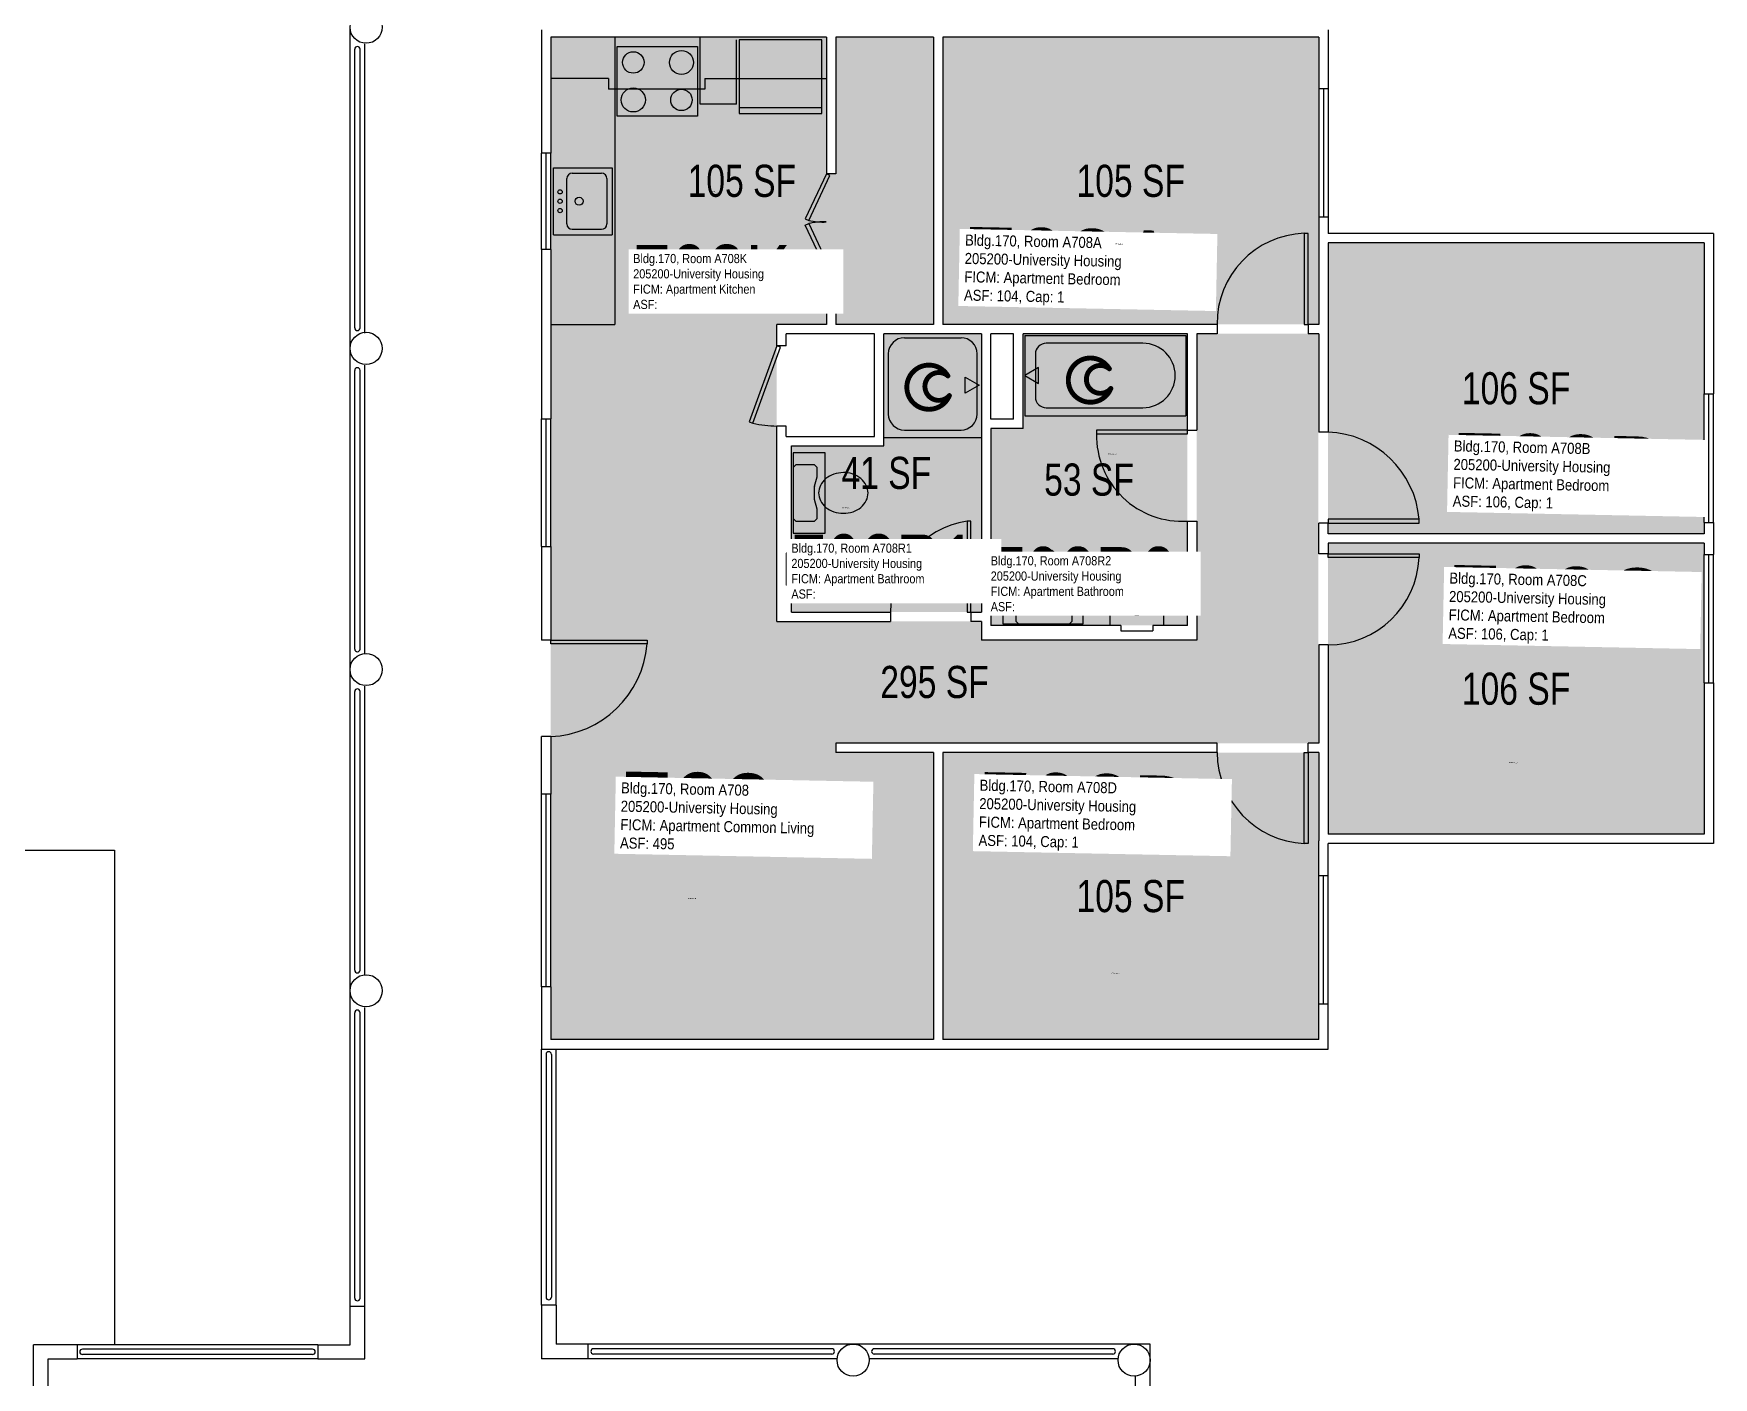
# Model space of a CAD drawing. Header units: inches. Extents: x -90 to 2436, y -85 to 1674.
# Drawn here: x 1784 to 2412, y 320 to 822 of the extents above; entities that cross this region are included whole.
import ezdxf
from ezdxf.enums import TextEntityAlignment as Align

# ---------------------------------------------------------------- set-up
doc = ezdxf.new("R2010")
doc.units = ezdxf.units.IN
doc.header["$LTSCALE"] = 10
doc.header["$MEASUREMENT"] = 0
doc.layers.get('0').update_dxf_attribs({"linetype": 'CONTINUOUS'})
for name, color, linetype in [('A-COLS', 5, 'CONTINUOUS'), ('A-DOOR', 2, 'CONTINUOUS'), ('A-FLOR', 3, 'CONTINUOUS'), ('A-GLAZ', 1, 'CONTINUOUS'), ('A-IDEN-ICON', 4, 'CONTINUOUS'), ('A-IDEN-RNUM', 7, 'CONTINUOUS'), ('A-IDEN-SNUM', 4, 'CONTINUOUS'), ('A-IDEN-VNUM', 4, 'CONTINUOUS'), ('A-ROOF', 2, 'CONTINUOUS'), ('A-WALL', 5, 'CONTINUOUS'), ('AREA-TEXT', 3, 'CONTINUOUS'), ('Rooms-Category-Color', 7, 'CONTINUOUS'), ('Rooms-College-Color', 7, 'CONTINUOUS'), ('Rooms-Department-Color', 7, 'CONTINUOUS'), ('Rooms-Division-Color', 7, 'CONTINUOUS'), ('Rooms-Information', 7, 'CONTINUOUS')]:
    doc.layers.add(name, color=color, linetype=linetype)
doc.styles.add('CP_AREA', font='arial.ttf', dxfattribs={"height": 15})
doc.styles.add('CP_ROOMSNUMBER', font='arial.ttf', dxfattribs={"height": 1})
doc.styles.add('CP_ROOMVNUMBER', font='arial.ttf', dxfattribs={"width": 0.85, "height": 0.075})

# ---------------------------------------------------------------- blocks, each defined once
blk = doc.blocks.new('CPBATH')
at = {"color": 0, "linetype": 'ByBlock', "const_width": 0.0127}
for points in [[(0.0571, 0.0168, 0.861492), (-0.0551, 0, 1)], [(-0.0551, 0, 0.726902), (0.0487, -0.0337, 1)], [(0.0571, 0.0168, 0.729002), (-0.0084, -0.0042, 1)], [(-0.0084, -0.0042, 0.609468), (0.0487, -0.0337, 1)]]:
    blk.add_lwpolyline(points, format="xyb", dxfattribs=at)
at = {"color": 0, "linetype": 'ByBlock', "const_width": 0.00637}
for points in [[(0.0544, 0.0152, 1), (0.0599, 0.0184, 1)], [(0.0459, -0.0353, 1), (0.0515, -0.0321, 1)]]:
    blk.add_lwpolyline(points, format="xyb", close=True, dxfattribs=at)

msp = doc.modelspace()

# ---------------------------------------------------------------- hatches: boundary and pattern name
at = {"layer": 'Rooms-Category-Color', "true_color": 0x728ef3}
for points in [[(2080.41, 713.35), (1977.41, 713.35), (1977.41, 820.6), (2080.41, 820.6), (2080.49, 769.6), (2083.99, 769.6), (2083.91, 820.6), (2120.41, 820.6), (2120.49, 713.35), (2083.99, 713.35), (2083.91, 733.6), (2080.49, 733.6)], [(2123.99, 713.35), (2123.99, 820.6), (2264.49, 820.6), (2264.49, 713.35)], [(2267.99, 635.1), (2267.99, 743.85), (2408.49, 743.85), (2408.49, 635.1)], [(2264.41, 709.85), (2264.41, 556.85), (2083.91, 556.85), (2083.91, 553.35), (2120.41, 553.35), (2120.41, 446.1), (1977.41, 446.1), (1977.41, 713.35), (2061.91, 713.35), (2061.91, 602.35), (2138.41, 602.35), (2138.41, 595.35), (2218.91, 595.35), (2218.91, 709.85)], [(2067.49, 667.98), (2101.99, 667.98), (2101.99, 709.85), (2138.41, 709.85), (2138.41, 605.85), (2067.41, 605.85)], [(2215.41, 709.85), (2215.41, 600.85), (2141.91, 600.85), (2141.99, 674.48), (2153.99, 674.48), (2153.99, 709.85)], [(2267.99, 522.85), (2267.99, 631.6), (2408.49, 631.6), (2408.49, 522.85)], [(2123.99, 446.1), (2123.99, 553.35), (2264.49, 553.35), (2264.49, 446.1)]]:
    msp.add_hatch(color=171, dxfattribs=at).paths.add_polyline_path(points)
at = {"layer": 'Rooms-College-Color', "true_color": 0xadadad}
for points in [[(2080.41, 713.35), (1977.41, 713.35), (1977.41, 820.6), (2080.41, 820.6), (2080.49, 769.6), (2083.99, 769.6), (2083.91, 820.6), (2120.41, 820.6), (2120.49, 713.35), (2083.99, 713.35), (2083.91, 733.6), (2080.49, 733.6)], [(2123.99, 713.35), (2123.99, 820.6), (2264.49, 820.6), (2264.49, 713.35)], [(2267.99, 635.1), (2267.99, 743.85), (2408.49, 743.85), (2408.49, 635.1)], [(2264.41, 709.85), (2264.41, 556.85), (2083.91, 556.85), (2083.91, 553.35), (2120.41, 553.35), (2120.41, 446.1), (1977.41, 446.1), (1977.41, 713.35), (2061.91, 713.35), (2061.91, 602.35), (2138.41, 602.35), (2138.41, 595.35), (2218.91, 595.35), (2218.91, 709.85)], [(2067.49, 667.98), (2101.99, 667.98), (2101.99, 709.85), (2138.41, 709.85), (2138.41, 605.85), (2067.41, 605.85)], [(2215.41, 709.85), (2215.41, 600.85), (2141.91, 600.85), (2141.99, 674.48), (2153.99, 674.48), (2153.99, 709.85)], [(2267.99, 522.85), (2267.99, 631.6), (2408.49, 631.6), (2408.49, 522.85)], [(2123.99, 446.1), (2123.99, 553.35), (2264.49, 553.35), (2264.49, 446.1)]]:
    msp.add_hatch(color=253, dxfattribs=at).paths.add_polyline_path(points)
at = {"layer": 'Rooms-Department-Color', "true_color": 0x604aed}
for points in [[(2080.41, 713.35), (1977.41, 713.35), (1977.41, 820.6), (2080.41, 820.6), (2080.49, 769.6), (2083.99, 769.6), (2083.91, 820.6), (2120.41, 820.6), (2120.49, 713.35), (2083.99, 713.35), (2083.91, 733.6), (2080.49, 733.6)], [(2123.99, 713.35), (2123.99, 820.6), (2264.49, 820.6), (2264.49, 713.35)], [(2267.99, 635.1), (2267.99, 743.85), (2408.49, 743.85), (2408.49, 635.1)], [(2264.41, 709.85), (2264.41, 556.85), (2083.91, 556.85), (2083.91, 553.35), (2120.41, 553.35), (2120.41, 446.1), (1977.41, 446.1), (1977.41, 713.35), (2061.91, 713.35), (2061.91, 602.35), (2138.41, 602.35), (2138.41, 595.35), (2218.91, 595.35), (2218.91, 709.85)], [(2067.49, 667.98), (2101.99, 667.98), (2101.99, 709.85), (2138.41, 709.85), (2138.41, 605.85), (2067.41, 605.85)], [(2215.41, 709.85), (2215.41, 600.85), (2141.91, 600.85), (2141.99, 674.48), (2153.99, 674.48), (2153.99, 709.85)], [(2267.99, 522.85), (2267.99, 631.6), (2408.49, 631.6), (2408.49, 522.85)], [(2123.99, 446.1), (2123.99, 553.35), (2264.49, 553.35), (2264.49, 446.1)]]:
    msp.add_hatch(color=173, dxfattribs=at).paths.add_polyline_path(points)
at = {"layer": 'Rooms-Division-Color', "true_color": 0x604aed}
for points in [[(2080.41, 713.35), (1977.41, 713.35), (1977.41, 820.6), (2080.41, 820.6), (2080.49, 769.6), (2083.99, 769.6), (2083.91, 820.6), (2120.41, 820.6), (2120.49, 713.35), (2083.99, 713.35), (2083.91, 733.6), (2080.49, 733.6)], [(2123.99, 713.35), (2123.99, 820.6), (2264.49, 820.6), (2264.49, 713.35)], [(2267.99, 635.1), (2267.99, 743.85), (2408.49, 743.85), (2408.49, 635.1)], [(2264.41, 709.85), (2264.41, 556.85), (2083.91, 556.85), (2083.91, 553.35), (2120.41, 553.35), (2120.41, 446.1), (1977.41, 446.1), (1977.41, 713.35), (2061.91, 713.35), (2061.91, 602.35), (2138.41, 602.35), (2138.41, 595.35), (2218.91, 595.35), (2218.91, 709.85)], [(2067.49, 667.98), (2101.99, 667.98), (2101.99, 709.85), (2138.41, 709.85), (2138.41, 605.85), (2067.41, 605.85)], [(2215.41, 709.85), (2215.41, 600.85), (2141.91, 600.85), (2141.99, 674.48), (2153.99, 674.48), (2153.99, 709.85)], [(2267.99, 522.85), (2267.99, 631.6), (2408.49, 631.6), (2408.49, 522.85)], [(2123.99, 446.1), (2123.99, 553.35), (2264.49, 553.35), (2264.49, 446.1)]]:
    msp.add_hatch(color=173, dxfattribs=at).paths.add_polyline_path(points)

# ---------------------------------------------------------------- linework, layer by layer
for p, q in [((2001.49, 820.6), (2001.49, 713.35)), ((2002.35, 817.19), (2032.35, 817.19)), ((2002.35, 791.19), (2002.35, 817.19)), ((2032.35, 817.19), (2032.35, 791.19)), ((2033.35, 795.6), (2033.35, 820.6)), ((2046.86, 795.6), (2046.86, 819.6)), ((2078.86, 819.6), (2047.86, 819.6)), ((2047.86, 819.6), (2047.86, 792.1)), ((2078.86, 792.1), (2078.86, 819.6)), ((1999.12, 805.19), (1977.49, 805.19)), ((1999.12, 805.19), (1999.12, 801.19)), ((2035.12, 805.19), (2080.49, 805.19)), ((2035.12, 805.19), (2035.12, 801.19)), ((2035.12, 801.19), (1999.12, 801.19)), ((2032.35, 791.19), (2002.35, 791.19)), ((2046.86, 795.6), (2033.35, 795.6)), ((2047.86, 794.35), (2078.86, 794.35)), ((2047.86, 792.1), (2078.86, 792.1)), ((1978.49, 771.85), (2000.49, 771.85)), ((1978.49, 746.85), (1978.49, 771.85)), ((1983.49, 750.85), (1983.49, 767.85)), ((1985.49, 769.85), (1996.49, 769.85)), ((1998.49, 767.85), (1998.49, 750.85)), ((2000.49, 771.85), (2000.49, 746.85)), ((1985.49, 748.85), (1996.49, 748.85)), ((1978.49, 746.85), (2000.49, 746.85)), ((1977.49, 713.35), (2001.49, 713.35)), ((2109.65, 708.35), (2130.82, 708.35)), ((2154.61, 709.23), (2214.86, 709.23)), ((2154.61, 709.23), (2154.61, 679.23)), ((2198.8, 706.28), (2162.65, 706.28)), ((2214.86, 709.23), (2214.86, 679.23)), ((2103.65, 702.35), (2103.65, 679.85)), ((2136.82, 679.85), (2136.82, 702.35)), ((2159.81, 697.23), (2154.61, 694.23)), ((2158.63, 702.26), (2158.63, 686.2)), ((2159.81, 691.23), (2159.81, 697.23)), ((2132.4, 687.6), (2132.4, 693.6)), ((2132.4, 693.6), (2137.59, 690.6)), ((2137.59, 690.6), (2132.4, 687.6)), ((2154.61, 694.23), (2159.81, 691.23)), ((2154.61, 679.23), (2214.86, 679.23)), ((2162.65, 682.18), (2198.8, 682.18)), ((2109.65, 673.85), (2130.82, 673.85)), ((2138.49, 670.98), (2101.99, 670.98)), ((2080.09, 665.35), (2068.09, 665.35)), ((2068.09, 665.35), (2068.09, 635.35)), ((2069.09, 660.85), (2068.09, 659.85)), ((2068.09, 659.85), (2068.09, 640.85)), ((2076.09, 660.85), (2069.09, 660.85)), ((2077.09, 659.85), (2076.09, 660.85)), ((2077.09, 656.35), (2077.09, 659.85)), ((2080.09, 635.35), (2080.09, 665.35)), ((2076.1, 652.91), (2077.09, 656.35)), ((2076.09, 647.85), (2076.09, 652.8)), ((2077.09, 644.35), (2076.09, 647.85)), ((2068.09, 640.85), (2069.09, 639.85)), ((2076.09, 639.85), (2076.97, 640.73)), ((2077.09, 641.03), (2077.09, 644.35)), ((2068.09, 635.35), (2080.09, 635.35)), ((2069.09, 639.85), (2076.09, 639.85)), ((2084.61, 631.85), (2067.49, 631.85)), ((2086.11, 613.35), (2086.11, 630.35)), ((2186.49, 617.98), (2186.49, 600.85)), ((2204.99, 619.48), (2187.99, 619.48)), ((2206.49, 617.98), (2206.49, 600.85)), ((2084.61, 611.85), (2067.49, 611.85)), ((2146.49, 613.48), (2146.49, 601.48)), ((2176.49, 613.48), (2146.49, 613.48)), ((2151.36, 609.31), (2151.36, 602.48)), ((2152.36, 610.48), (2151.49, 609.6)), ((2155.86, 610.48), (2152.36, 610.48)), ((2159.31, 609.5), (2155.86, 610.48)), ((2164.3, 609.48), (2159.42, 609.48)), ((2167.86, 610.48), (2164.42, 609.5)), ((2171.19, 610.48), (2167.86, 610.48)), ((2172.36, 609.48), (2171.49, 610.36)), ((2172.36, 602.48), (2172.36, 609.48)), ((2176.49, 601.48), (2176.49, 613.48)), ((2146.49, 601.48), (2176.49, 601.48)), ((2151.36, 602.48), (2152.36, 601.48)), ((2152.36, 601.48), (2171.36, 601.48)), ((2171.36, 601.48), (2172.36, 602.48))]:
    msp.add_line(p, q)
for centre, radius in [((2008.35, 811.19), 4), ((2026.35, 811.19), 4.5), ((2008.35, 797.19), 4.5), ((2026.35, 797.19), 4), ((1980.99, 762.85), 0.791), ((1980.99, 759.35), 0.791), ((1988.11, 759.35), 1.5), ((1980.99, 755.85), 0.791)]:
    msp.add_circle(centre, radius)
for centre, radius, start, end in [((1985.49, 767.85), 2, 90, 180), ((1996.49, 767.85), 2, 0, 90), ((1985.49, 750.85), 2, 180, 270), ((1996.49, 750.85), 2, 270, 0), ((2109.65, 702.35), 6, 90, 180), ((2130.82, 702.35), 6, 0, 90), ((2162.65, 702.26), 4.02, 90, 180), ((2198.8, 694.23), 12.05, 270, 90), ((2162.65, 686.2), 4.02, 180, 270), ((2109.65, 679.85), 6, 180, 270), ((2130.82, 679.85), 6, 270, 0), ((2076.51, 652.8), 0.418, 164.0546, 180), ((2083.92, 650.35), 6.3, 153.29881, 180), ((2085.34, 649.64), 7.89, 129.47246, 153.29881), ((2086.26, 648.53), 9.33, 108.83538, 129.47246), ((2086.85, 646.78), 11.18, 90, 108.83538), ((2087.42, 649.42), 8.55, 71.16462, 93.77544), ((2086.87, 647.82), 10.24, 50.52754, 71.16462), ((2088.37, 649.64), 7.89, 26.70119, 50.52754), ((2089.78, 650.35), 6.3, 0, 26.70119), ((2083.92, 650.35), 6.3, 180, 206.70119), ((2085.34, 651.07), 7.89, 206.70119, 230.52754), ((2088.37, 651.07), 7.89, 309.47246, 333.29881), ((2089.78, 650.35), 6.3, 333.29881, 0), ((2076.67, 641.03), 0.418, 315, 0), ((2086.26, 652.18), 9.33, 230.52754, 251.16462), ((2086.85, 653.93), 11.18, 251.16462, 270), ((2086.85, 653.93), 11.18, 270, 288.83538), ((2087.45, 652.18), 9.33, 288.83538, 309.47246), ((2078.23, 622.98), 6.59, 116.19159, 139.89909), ((2077.71, 624.03), 5.42, 90, 116.19159), ((2077.71, 624.03), 5.42, 63.80841, 90), ((2077.19, 622.98), 6.59, 40.10091, 63.80841), ((2084.61, 630.35), 1.5, 0, 90), ((2162.57, 621.76), 7.89, 116.70119, 140.52754), ((2161.86, 623.17), 6.3, 90, 116.70119), ((2161.86, 623.17), 6.3, 63.29881, 90), ((2161.15, 621.76), 7.89, 39.47246, 63.29881), ((2080.31, 621.85), 9, 160.77064, 180), ((2080.31, 621.85), 9, 180, 199.22936), ((2079.04, 622.3), 7.65, 139.89909, 160.77064), ((2076.38, 622.3), 7.65, 19.22936, 40.10091), ((2075.11, 621.85), 9, 0, 19.22936), ((2075.11, 621.85), 9, 340.77064, 0), ((2162.79, 620.81), 8.55, 161.16462, 183.77544), ((2164.39, 620.26), 10.24, 140.52754, 161.16462), ((2160.04, 620.84), 9.33, 18.83538, 39.47246), ((2158.29, 620.24), 11.18, 0, 18.83538), ((2079.04, 621.41), 7.65, 199.22936, 220.10091), ((2078.23, 620.73), 6.59, 220.10091, 243.80841), ((2077.19, 620.73), 6.59, 296.19159, 319.89909), ((2076.38, 621.41), 7.65, 319.89909, 340.77064), ((2165.44, 620.24), 11.18, 180, 198.83538), ((2163.69, 619.65), 9.33, 198.83538, 219.47246), ((2160.04, 619.65), 9.33, 320.52754, 341.16462), ((2158.29, 620.24), 11.18, 341.16462, 0), ((2187.99, 617.98), 1.5, 90, 180), ((2195.36, 610.56), 6.59, 130.10091, 153.80841), ((2196.04, 609.75), 7.65, 109.22936, 130.10091), ((2196.49, 608.48), 9, 90, 109.22936), ((2196.49, 608.48), 9, 70.77064, 90), ((2196.93, 609.75), 7.65, 49.89909, 70.77064), ((2197.61, 610.56), 6.59, 26.19159, 49.89909), ((2204.99, 617.98), 1.5, 0, 90), ((2077.71, 619.67), 5.42, 243.80841, 270), ((2077.71, 619.67), 5.42, 270, 296.19159), ((2084.61, 613.35), 1.5, 270, 0), ((2151.78, 609.31), 0.418, 135, 180), ((2162.57, 618.73), 7.89, 219.47246, 243.29881), ((2161.86, 617.31), 6.3, 243.29881, 270), ((2159.42, 609.9), 0.418, 254.0546, 270), ((2161.86, 617.31), 6.3, 270, 296.70119), ((2164.3, 609.9), 0.418, 270, 285.9454), ((2161.15, 618.73), 7.89, 296.70119, 320.52754), ((2171.19, 610.06), 0.418, 45, 90), ((2194.31, 611.08), 5.42, 153.80841, 180), ((2194.31, 611.08), 5.42, 180, 206.19159), ((2198.67, 611.08), 5.42, 0, 26.19159), ((2198.67, 611.08), 5.42, 333.80841, 0), ((2195.36, 611.6), 6.59, 206.19159, 229.89909), ((2196.04, 612.41), 7.65, 229.89909, 250.77064), ((2196.49, 613.68), 9, 250.77064, 270), ((2196.49, 613.68), 9, 270, 289.22936), ((2196.93, 612.41), 7.65, 289.22936, 310.10091), ((2197.61, 611.6), 6.59, 310.10091, 333.80841)]:
    msp.add_arc(centre, radius, start, end)
at = {"layer": 'A-COLS'}
for centre in [(1908.49, 824.37), (1908.49, 704.37), (1908.49, 584.37), (1908.49, 464.37), (2090.49, 326.37), (2195.49, 326.37)]:
    msp.add_circle(centre, 6, dxfattribs=at)
at = {"layer": 'A-DOOR'}
for p, q in [((2080.49, 769.6), (2072.61, 752.76)), ((2073.89, 752.16), (2081.77, 769)), ((2081.77, 769), (2080.49, 769.6)), ((2072.61, 752.76), (2073.89, 752.16)), ((2072.61, 750.45), (2073.89, 751.05)), ((2080.49, 733.6), (2072.61, 750.45)), ((2073.89, 751.05), (2081.77, 734.2)), ((2260.49, 747.35), (2259.07, 747.35)), ((2259.07, 747.35), (2259.07, 713.35)), ((2260.49, 713.35), (2260.49, 747.35)), ((2081.77, 734.2), (2080.49, 733.6)), ((2259.07, 713.35), (2260.49, 713.35)), ((2061.99, 705.35), (2051.69, 676.87)), ((2053.02, 676.39), (2063.32, 704.87)), ((2063.32, 704.87), (2061.99, 705.35)), ((2051.69, 676.87), (2053.02, 676.39)), ((2215.49, 673.85), (2181.49, 673.85)), ((2181.49, 673.85), (2181.49, 672.44)), ((2181.49, 672.44), (2215.49, 672.44)), ((2215.49, 672.44), (2215.49, 673.85)), ((2267.99, 640.52), (2267.99, 639.1)), ((2301.99, 640.52), (2267.99, 640.52)), ((2301.99, 639.1), (2301.99, 640.52)), ((2134.49, 639.85), (2133.07, 639.85)), ((2133.07, 639.85), (2133.07, 605.85)), ((2134.49, 605.85), (2134.49, 639.85)), ((2267.99, 639.1), (2301.99, 639.1)), ((2267.99, 626.19), (2267.99, 627.6)), ((2267.99, 627.6), (2301.99, 627.6)), ((2301.99, 626.19), (2267.99, 626.19)), ((2301.99, 627.6), (2301.99, 626.19)), ((2133.07, 605.85), (2134.49, 605.85)), ((1977.49, 593.94), (1977.49, 595.35)), ((1977.49, 595.35), (2013.49, 595.35)), ((2013.49, 593.94), (1977.49, 593.94)), ((2013.49, 595.35), (2013.49, 593.94)), ((2259.07, 553.35), (2260.49, 553.35)), ((2259.07, 519.35), (2259.07, 553.35)), ((2260.49, 553.35), (2260.49, 519.35)), ((2260.49, 519.35), (2259.07, 519.35))]:
    msp.add_line(p, q, dxfattribs=at)
for centre, radius, start, end in [((2079.32, 777.28), 25.7, 257.79511, 272.60034), ((2079.32, 725.93), 25.7, 87.39966, 102.20489), ((2260.25, 713.61), 33.77, 92.00499, 180.43276), ((2062.91, 721.89), 46.56, 257.73028, 268.86335), ((2213.36, 671.67), 31.88, 178.61692, 273.82083), ((2266.67, 637.7), 35.43, 4.57233, 87.86542), ((2138.34, 606.41), 33.85, 98.94866, 180.94473), ((2268.04, 627.58), 33.98, 269.91731, 357.64494), ((1976.01, 596.92), 37.6, 272.25231, 355.44805), ((2260.87, 553.69), 34.38, 180.55848, 267.00377)]:
    msp.add_arc(centre, radius, start, end, dxfattribs=at)
at = {"layer": 'A-FLOR'}
for p, q in [((1904.24, 712.03), (1904.24, 816.16)), ((1906.24, 712.03), (1906.24, 816.16)), ((1904.24, 592.03), (1904.24, 696.16)), ((1906.24, 592.03), (1906.24, 696.16)), ((1904.24, 472.03), (1904.24, 576.16)), ((1906.24, 472.03), (1906.24, 576.16)), ((1904.24, 349.52), (1904.24, 456.16)), ((1906.24, 349.52), (1906.24, 456.16)), ((1975.74, 440.6), (1975.74, 349.87)), ((1977.74, 440.6), (1977.74, 349.87)), ((1888.49, 330.45), (1802.49, 330.45)), ((1888.49, 328.45), (1802.49, 328.45)), ((2082.55, 330.62), (1993.49, 330.62)), ((2082.55, 328.62), (1993.49, 328.62)), ((2187.55, 330.62), (2098.42, 330.62)), ((2187.55, 328.62), (2098.42, 328.62))]:
    msp.add_line(p, q, dxfattribs=at)
at = {"layer": 'A-FLOR', "extrusion": (-4.64724e-13, 0.000187714, 1)}
for centre in [(1905.24, 816.16, 0.15), (1905.24, 696.16, 0.13), (1905.24, 576.16, 0.11), (1905.24, 456.16, 0.09)]:
    msp.add_arc(centre, 1, 0, 180, dxfattribs=at)
at = {"layer": 'A-FLOR', "extrusion": (-4.6464e-13, 0.000187714, 1)}
for centre, start, end in [((1905.24, 712.03, 0.13), 180.00001, 359.99999), ((1905.24, 592.03, 0.11), 180, 360), ((1905.24, 472.03, 0.09), 180, 360), ((1905.24, 349.52, 0.07), 180, 0)]:
    msp.add_arc(centre, 1, start, end, dxfattribs=at)
at = {"layer": 'A-FLOR', "extrusion": (1.09674e-15, 1.89122e-06, 1)}
msp.add_arc((1976.74, 440.6, 0), 1, 360, 180, dxfattribs=at)
at = {"layer": 'A-FLOR', "extrusion": (2.56618e-11, 0.000187714, 1)}
msp.add_arc((1976.74, 349.87, 0.07), 1, 180.05492, 359.94499, dxfattribs=at)
at = {"layer": 'A-FLOR', "extrusion": (0.000152845, -2.10723e-13, 1)}
msp.add_arc((1802.49, 329.45, 0.28), 1, 90, 270, dxfattribs=at)
at = {"layer": 'A-FLOR', "extrusion": (0.000152845, -2.10745e-13, 1)}
msp.add_arc((1888.49, 329.45, 0.29), 1, 270, 90, dxfattribs=at)
at = {"layer": 'A-FLOR', "extrusion": (-3.65878e-07, 2.97772e-18, 1)}
for centre, start, end in [((1993.49, 329.62, 0), 90, 270), ((2082.55, 329.62, 0), 270, 90)]:
    msp.add_arc(centre, 1, start, end, dxfattribs=at)
at = {"layer": 'A-FLOR'}
for centre, start, end in [((2098.42, 329.62), 90, 270), ((2187.55, 329.62), 270, 90)]:
    msp.add_arc(centre, 1, start, end, dxfattribs=at)
at = {"layer": 'A-GLAZ'}
for p, q in [((2264.49, 801.35), (2264.49, 753.35)), ((2266.24, 801.35), (2266.24, 753.35)), ((2267.99, 801.35), (2267.99, 753.35)), ((1973.99, 741.35), (1973.99, 777.35)), ((1975.74, 741.35), (1975.74, 777.35)), ((1977.49, 741.35), (1977.49, 777.35)), ((2408.49, 639.35), (2408.49, 687.35)), ((2410.24, 639.35), (2410.24, 687.35)), ((2411.99, 639.35), (2411.99, 687.35)), ((1973.99, 630.35), (1973.99, 678.1)), ((1975.74, 630.35), (1975.74, 678.1)), ((1977.49, 630.35), (1977.49, 678.1)), ((2408.49, 579.35), (2408.49, 627.35)), ((2410.24, 579.35), (2410.24, 627.35)), ((2411.99, 579.35), (2411.99, 627.35)), ((1973.99, 465.85), (1973.99, 537.85)), ((1975.74, 465.85), (1975.74, 537.85)), ((1977.49, 465.85), (1977.49, 537.85)), ((2264.49, 459.35), (2264.49, 507.35)), ((2266.24, 459.35), (2266.24, 507.35)), ((2267.99, 459.35), (2267.99, 507.35))]:
    msp.add_line(p, q, dxfattribs=at)
at = {"layer": 'A-ROOF'}
for p, q in [((1748.49, 516.87), (1814.49, 516.87)), ((1814.49, 516.87), (1814.49, 332.02))]:
    msp.add_line(p, q, dxfattribs=at)
at = {"layer": 'A-WALL'}
for p, q in [((1902.49, 704.3), (1902.49, 824.02)), ((1973.99, 823.35), (1973.99, 777.35)), ((2267.99, 823.35), (2267.99, 801.35)), ((1907.99, 710.07), (1907.99, 818.12)), ((1977.49, 820.6), (1977.49, 777.35)), ((2080.49, 820.6), (1977.49, 820.6)), ((2080.49, 820.6), (2080.49, 769.6)), ((2083.99, 820.6), (2083.99, 769.6)), ((2120.49, 820.6), (2083.99, 820.6)), ((2120.49, 820.6), (2120.49, 713.35)), ((2123.99, 820.6), (2123.99, 713.35)), ((2264.49, 820.6), (2123.99, 820.6)), ((2264.49, 820.6), (2264.49, 801.35)), ((2267.99, 801.35), (2264.49, 801.35)), ((1977.49, 777.35), (1973.99, 777.35)), ((2083.99, 769.6), (2080.49, 769.6)), ((2267.99, 753.35), (2264.49, 753.35)), ((2264.49, 753.35), (2264.49, 748.35)), ((2267.99, 753.35), (2267.99, 747.35)), ((2264.49, 748.35), (2264.49, 713.35)), ((2411.99, 747.35), (2267.99, 747.35)), ((2411.99, 747.35), (2411.99, 687.35)), ((1973.99, 741.35), (1973.99, 678.1)), ((1977.49, 741.35), (1973.99, 741.35)), ((1977.49, 741.35), (1977.49, 713.35)), ((2267.99, 743.85), (2267.99, 673.1)), ((2408.49, 743.85), (2267.99, 743.85)), ((2408.49, 743.85), (2408.49, 687.35)), ((2080.49, 733.6), (2080.49, 713.35)), ((2083.99, 733.6), (2080.49, 733.6)), ((2083.99, 733.6), (2083.99, 713.35)), ((1977.49, 713.35), (1977.49, 678.1)), ((2080.49, 713.35), (2061.99, 713.35)), ((2061.99, 705.35), (2061.99, 713.35)), ((2098.49, 709.85), (2065.49, 709.85)), ((2065.49, 705.35), (2065.49, 709.85)), ((2120.49, 713.35), (2083.99, 713.35)), ((2098.49, 671.48), (2098.49, 709.85)), ((2138.49, 709.85), (2101.99, 709.85)), ((2101.99, 667.98), (2101.99, 709.85)), ((2226.49, 713.35), (2123.99, 713.35)), ((2138.49, 709.85), (2138.49, 605.85)), ((2150.49, 709.85), (2141.99, 709.85)), ((2141.99, 677.98), (2141.99, 709.85)), ((2150.49, 677.98), (2150.49, 709.85)), ((2215.49, 709.85), (2153.99, 709.85)), ((2153.99, 674.48), (2153.99, 709.85)), ((2215.49, 673.85), (2215.49, 709.85)), ((2226.49, 709.85), (2218.99, 709.85)), ((2218.99, 709.85), (2218.99, 673.85)), ((2226.49, 713.35), (2226.49, 709.85)), ((2264.49, 713.35), (2260.49, 713.35)), ((2260.49, 713.35), (2260.49, 709.85)), ((2264.49, 709.85), (2260.49, 709.85)), ((2264.49, 709.85), (2264.49, 673.1)), ((1902.49, 584.06), (1902.49, 704.3)), ((2065.49, 705.35), (2061.99, 705.35)), ((1907.99, 590.07), (1907.99, 698.12)), ((2408.49, 687.35), (2411.99, 687.35)), ((1973.99, 678.1), (1977.49, 678.1)), ((2150.49, 677.98), (2141.99, 677.98)), ((2065.49, 675.35), (2061.99, 675.35)), ((2061.99, 602.35), (2061.99, 675.35)), ((2065.49, 671.48), (2065.49, 675.35)), ((2141.99, 674.48), (2141.99, 600.85)), ((2153.99, 674.48), (2141.99, 674.48)), ((2215.49, 673.85), (2218.99, 673.85)), ((2267.99, 673.1), (2264.49, 673.1)), ((2065.49, 671.48), (2098.49, 671.48)), ((2067.49, 667.98), (2101.99, 667.98)), ((2067.49, 627.85), (2067.49, 667.98)), ((2215.49, 600.85), (2215.49, 639.85)), ((2215.49, 639.85), (2218.99, 639.85)), ((2218.99, 639.85), (2218.99, 595.35)), ((2264.49, 627.6), (2264.49, 639.1)), ((2267.99, 639.1), (2264.49, 639.1)), ((2267.99, 635.1), (2267.99, 639.1)), ((2408.49, 635.1), (2267.99, 635.1)), ((2408.49, 639.35), (2411.99, 639.35)), ((2408.49, 639.35), (2408.49, 635.1)), ((2411.99, 639.35), (2411.99, 627.35)), ((1973.99, 630.35), (1973.99, 595.35)), ((1973.99, 630.35), (1977.49, 630.35)), ((1977.49, 630.35), (1977.49, 595.35)), ((2067.49, 627.85), (2065.49, 627.85)), ((2065.49, 627.85), (2065.49, 615.85)), ((2408.49, 631.6), (2267.99, 631.6)), ((2267.99, 631.6), (2267.99, 627.6)), ((2408.49, 631.6), (2408.49, 627.35)), ((2267.99, 627.6), (2264.49, 627.6)), ((2408.49, 627.35), (2411.99, 627.35)), ((2067.49, 615.85), (2065.49, 615.85)), ((2067.49, 605.85), (2067.49, 615.85)), ((2067.49, 605.85), (2104.49, 605.85)), ((2104.49, 605.85), (2104.49, 602.35)), ((2134.49, 605.85), (2138.49, 605.85)), ((2134.49, 605.85), (2134.49, 602.35)), ((2061.99, 602.35), (2104.49, 602.35)), ((2138.49, 602.35), (2134.49, 602.35)), ((2138.49, 602.35), (2138.49, 595.35)), ((2190.49, 600.85), (2141.99, 600.85)), ((2190.49, 600.85), (2190.49, 598.85)), ((2190.49, 598.85), (2202.49, 598.85)), ((2202.49, 600.85), (2202.49, 598.85)), ((2215.49, 600.85), (2202.49, 600.85)), ((1977.49, 595.35), (1973.99, 595.35)), ((2218.99, 595.35), (2138.49, 595.35)), ((2264.49, 593.6), (2264.49, 556.85)), ((2267.99, 593.6), (2264.49, 593.6)), ((2267.99, 593.6), (2267.99, 522.85)), ((1902.49, 464.35), (1902.49, 584.06)), ((1907.99, 470.07), (1907.99, 578.12)), ((2408.49, 579.35), (2411.99, 579.35)), ((2408.49, 579.35), (2408.49, 522.85)), ((2411.99, 579.35), (2411.99, 519.35)), ((1977.49, 559.35), (1973.99, 559.35)), ((1973.99, 537.85), (1973.99, 559.35)), ((1977.49, 559.35), (1977.49, 537.85)), ((2226.49, 556.85), (2083.99, 556.85)), ((2083.99, 556.85), (2083.99, 553.35)), ((2120.49, 553.35), (2083.99, 553.35)), ((2120.49, 553.35), (2120.49, 446.1)), ((2226.49, 553.35), (2123.99, 553.35)), ((2123.99, 553.35), (2123.99, 446.1)), ((2226.49, 553.35), (2226.49, 556.85)), ((2260.49, 553.35), (2260.49, 556.85)), ((2264.49, 556.85), (2260.49, 556.85)), ((2264.49, 553.35), (2260.49, 553.35)), ((2264.49, 553.35), (2264.49, 520.35)), ((1977.49, 537.85), (1973.99, 537.85)), ((2408.49, 522.85), (2267.99, 522.85)), ((2264.49, 507.35), (2264.49, 520.35)), ((2411.99, 519.35), (2267.99, 519.35)), ((2267.99, 507.35), (2267.99, 519.35)), ((2267.99, 507.35), (2264.49, 507.35)), ((1977.49, 465.85), (1973.99, 465.85)), ((1973.99, 465.85), (1973.99, 443.35)), ((1977.49, 465.85), (1977.49, 446.1)), ((1902.49, 346.52), (1902.49, 464.35)), ((2267.99, 459.35), (2264.49, 459.35)), ((2264.49, 446.1), (2264.49, 459.35)), ((2267.99, 443.35), (2267.99, 459.35)), ((1907.99, 346.52), (1907.99, 458.12)), ((2120.49, 446.1), (1977.49, 446.1)), ((2264.49, 446.1), (2123.99, 446.1)), ((1973.99, 443.35), (1973.99, 442.6)), ((1973.99, 346.87), (1973.99, 442.6)), ((1973.99, 442.6), (2267.99, 442.6)), ((1979.49, 346.87), (1979.49, 442.6)), ((2267.99, 442.6), (2267.99, 443.35)), ((1902.49, 346.52), (1907.99, 346.52)), ((1902.49, 332.02), (1902.49, 346.52)), ((1907.99, 326.87), (1907.99, 346.52)), ((1973.99, 346.87), (1973.99, 326.87)), ((1979.49, 346.87), (1973.99, 346.87)), ((1979.49, 346.87), (1979.49, 332.37)), ((1784.24, 260.87), (1784.24, 332.02)), ((1800.49, 332.02), (1784.24, 332.02)), ((1789.74, 260.87), (1789.74, 326.87)), ((1789.74, 326.87), (1800.49, 326.87)), ((1890.49, 332.02), (1800.49, 332.02)), ((1800.49, 332.02), (1800.49, 326.87)), ((1890.49, 326.87), (1800.49, 326.87)), ((1890.49, 332.02), (1902.49, 332.02)), ((1890.49, 332.02), (1890.49, 326.87)), ((1890.49, 326.87), (1907.99, 326.87)), ((1991.49, 326.87), (1973.99, 326.87)), ((1991.49, 332.37), (1979.49, 332.37)), ((1991.49, 326.87), (1991.49, 332.37)), ((2201.49, 332.37), (1991.49, 332.37)), ((2084.51, 326.87), (1991.49, 326.87)), ((2189.51, 326.87), (2096.47, 326.87)), ((2201.49, 260.87), (2201.49, 332.37)), ((2195.99, 273.58), (2195.99, 320.39))]:
    msp.add_line(p, q, dxfattribs=at)

# ---------------------------------------------------------------- block references
at = {"layer": 'A-IDEN-ICON', "xscale": 144.0000000004754, "yscale": 144.0000000004754, "zscale": 144.0000000004754, "rotation": 13.71015151948019}
for p in [(2178.85, 692.43), (2118.51, 689.79)]:
    msp.add_blockref('CPBATH', p, dxfattribs=at)

# ---------------------------------------------------------------- texts
at = {"layer": 'A-IDEN-RNUM', "style": 'CP_ROOMSNUMBER'}
for s, rotation, p in [('0708-K0', 358.9, (2037.04, 762.78)), ('0708-A0', 358.86725, (2188.45, 743.21)), ('0708-R2', 358.9, (2185.9, 664.75)), ('0708-B0', 358.9, (2332.57, 658.39)), ('0708-R1', 358.9, (2086.29, 644.6)), ('0708-C0', 358.86725, (2335.75, 549.44)), ('0708-00', 358.9, (2028.94, 498.69)), ('0708-D0', 358.9, (2187.12, 470.72))]:
    msp.add_text(s, height=0.36, rotation=rotation, dxfattribs=at).set_placement(p)
at = {"layer": 'A-IDEN-SNUM', "style": 'CP_ROOMSNUMBER'}
for s, rotation, p in [('1700A708K0', 358.9, (2037.04, 762.78)), ('1700A708A0', 358.86725, (2188.45, 743.21)), ('1700A708R2', 358.9, (2185.9, 664.75)), ('1700A708B0', 358.9, (2332.57, 658.39)), ('1700A708R1', 358.9, (2086.29, 644.6)), ('1700A708C0', 358.86725, (2335.75, 549.44)), ('1700A70800', 358.9, (2028.94, 498.69)), ('1700A708D0', 358.9, (2187.12, 470.72))]:
    msp.add_text(s, height=0.36, rotation=rotation, dxfattribs=at).set_placement(p)
at = {"layer": 'A-IDEN-VNUM', "style": 'CP_ROOMVNUMBER', "width": 0.85}
for s, rotation, p in [('708A', 358.8713, (2131.88, 720.99)), ('708B', 358.86725, (2314.52, 644.05)), ('708C', 358.86725, (2312.87, 594.69)), ('708', 358.86725, (2003.35, 517.51)), ('708D', 358.86725, (2137.31, 517.3))]:
    msp.add_text(s, height=28.8, rotation=rotation, dxfattribs=at).set_placement(p)
at = {"layer": 'A-IDEN-VNUM', "style": 'CP_ROOMVNUMBER'}
for s, width, p in [('708K', 0.75, (2008.31, 719.03, 0)), ('708R1', 0.7, (2067.41, 610.83)), ('708R2', 0.7, (2141.91, 606.11))]:
    msp.add_text(s, height=24, dxfattribs=dict(at, width=width)).set_placement(p)
at = {"layer": 'AREA-TEXT', "style": 'CP_AREA', "width": 0.75}
for s, p in [('105 SF', (2048.91, 766.98)), ('105 SF', (2194.24, 766.98)), ('106 SF', (2338.24, 689.48)), ('41 SF', (2102.91, 657.85)), ('53 SF', (2178.66, 655.35)), ('295 SF', (2120.91, 579.73)), ('106 SF', (2338.24, 577.23)), ('105 SF', (2194.24, 499.73))]:
    msp.add_text(s, height=12, dxfattribs=at).set_placement(p, align=Align.MIDDLE_CENTER)

# ---------------------------------------------------------------- next in the draw order: texts
at = {"layer": 'Rooms-Information', "char_height": 4.1143, "width": 92.16, "attachment_point": 7, "style": 'CP_ROOMVNUMBER', "bg_fill": 3, "box_fill_scale": 1.5, "bg_fill_color": 256, "bg_fill_true_color": 13158600, "bg_fill_transparency": 0}
for s, insert, rotation in [('Bldg.170, Room A708A^M^J205200-University Housing^M^JFICM: Apartment Bedroom^M^JASF: 104, Cap: 1', (2131.88, 720.99), 358.8713), ('Bldg.170, Room A708B^M^J205200-University Housing^M^JFICM: Apartment Bedroom^M^JASF: 106, Cap: 1', (2314.52, 644.05), 358.86725), ('Bldg.170, Room A708C^M^J205200-University Housing^M^JFICM: Apartment Bedroom^M^JASF: 106, Cap: 1', (2312.87, 594.69), 358.86725), ('Bldg.170, Room A708^M^J205200-University Housing^M^JFICM: Apartment Common Living^M^JASF: 495', (2003.35, 517.51), 358.86725), ('Bldg.170, Room A708D^M^J205200-University Housing^M^JFICM: Apartment Bedroom^M^JASF: 104, Cap: 1', (2137.31, 517.3), 358.86725)]:
    msp.add_mtext(s, dxfattribs=dict(at, insert=insert, rotation=rotation))
at = {"layer": 'Rooms-Information', "char_height": 3.4286, "width": 76.8, "attachment_point": 7, "style": 'CP_ROOMVNUMBER', "bg_fill": 3, "box_fill_scale": 1.5, "bg_fill_color": 256, "bg_fill_true_color": 13158600, "bg_fill_transparency": 0}
for s, insert in [('Bldg.170, Room A708K^M^J205200-University Housing^M^JFICM: Apartment Kitchen^M^JASF: ', (2008.31, 719.03, 0)), ('Bldg.170, Room A708R2^M^J205200-University Housing^M^JFICM: Apartment Bathroom^M^JASF: ', (2141.91, 606.11))]:
    msp.add_mtext(s, dxfattribs=dict(at, insert=insert))

# ---------------------------------------------------------------- next in the draw order: texts
at = {"layer": 'Rooms-Information', "insert": (2067.41, 610.83), "char_height": 3.4286, "width": 76.8, "attachment_point": 7, "style": 'CP_ROOMVNUMBER', "bg_fill": 3, "box_fill_scale": 1.5, "bg_fill_color": 256, "bg_fill_true_color": 13158600, "bg_fill_transparency": 0}
msp.add_mtext('Bldg.170, Room A708R1^M^J205200-University Housing^M^JFICM: Apartment Bathroom^M^JASF: ', dxfattribs=at)

doc.saveas('drawing.dxf')
